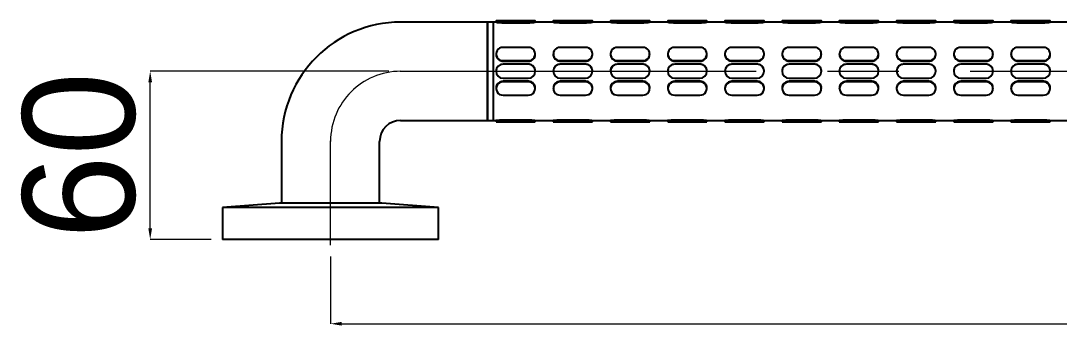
# Model space of a CAD drawing. Extents: x 0 to 3255, y 0 to 2385.
# Drawn here: x 1255.4 to 1625.6, y 1131.6 to 1246.5 of the extents above; entities that cross this region are included whole.
import ezdxf

# ---------------------------------------------------------------- set-up
doc = ezdxf.new("R2010")
doc.units = 0
doc.header["$LTSCALE"] = 10
doc.header["$MEASUREMENT"] = 0
doc.header["$PDMODE"] = 3
doc.header["$PDSIZE"] = -10
doc.linetypes.add('CENTERX2', pattern=[20.32, 12.7, -2.54, 2.54, -2.54])
doc.layers.get('0').update_dxf_attribs({"linetype": 'CONTINUOUS'})
doc.layers.get('DEFPOINTS').update_dxf_attribs({"linetype": 'CONTINUOUS'})
doc.layers.add('10', color=7, linetype='CONTINUOUS')
doc.layers.add('中心线层', color=1, linetype='CENTERX2', lineweight=25)
doc.styles.add('Daelim Dimension', font='')
doc.styles.get('Daelim Dimension').set_extended_font_data('나눔고딕')
doc.dimstyles.new('DEFAULT', dxfattribs={"dimscale": 2, "dimtxt": 2, "dimasz": 2, "dimexe": 0, "dimexo": 2, "dimgap": 1, "dimtad": 1, "dimdec": 0, "dimzin": 9, "dimdsep": 46, "dimtxsty": 'Daelim Dimension', "dimcen": 0.5, "dimclrd": 5, "dimclre": 5, "dimclrt": 256, "dimadec": 1, "dimazin": 0, "dimtfac": 1, "dimtdec": 0, "dimtix": 1, "dimtmove": 0, "dimatfit": 3, "dimfxl": 1, "dimtolj": 1, "dimtzin": 1, "dimlwd": 9, "dimlwe": 9, "dimarcsym": 0})

# ---------------------------------------------------------------- blocks, each defined once
blk = doc.blocks.new('*D3')
at = {"layer": '10', "color": 5, "lineweight": 9, "transparency": 16777216}
for p, q in [((1386.64, 1228.5), (1301.53, 1228.5)), ((1301.53, 1172.5), (1301.53, 1224.5)), ((1323.33, 1168.5), (1301.53, 1168.5))]:
    blk.add_line(p, q, dxfattribs=at)
at = {"layer": '10', "color": 5, "transparency": 16777216}
for points in [[(1300.87, 1224.5), (1302.2, 1224.5), (1301.53, 1228.5)], [(1300.87, 1172.5), (1302.2, 1172.5), (1301.53, 1168.5)]]:
    blk.add_solid(points, dxfattribs=at)
at = {"layer": 'DEFPOINTS', "color": 0, "transparency": 16777216}
for p in [(1301.53, 1228.5), (1390.64, 1228.5), (1327.33, 1168.5)]:
    blk.add_point(p, dxfattribs=at)
at = {"layer": '10', "color": 7, "transparency": 16777216, "insert": (1255.99, 1198.5), "char_height": 40, "attachment_point": 2, "rotation": 90, "style": 'Daelim Dimension'}
blk.add_mtext('\\A1;60', dxfattribs=at)
blk = doc.blocks.new('*D4')
at = {"layer": '10', "color": 5, "lineweight": 9, "transparency": 16777216}
for p, q in [((1365.83, 1162.5), (1365.83, 1138.5)), ((1966.83, 1162.5), (1966.83, 1138.5)), ((1369.83, 1138.5), (1962.83, 1138.5))]:
    blk.add_line(p, q, dxfattribs=at)
at = {"layer": '10', "color": 5, "transparency": 16777216}
for points in [[(1369.83, 1139.17), (1369.83, 1137.83), (1365.83, 1138.5)], [(1962.83, 1139.17), (1962.83, 1137.83), (1966.83, 1138.5)]]:
    blk.add_solid(points, dxfattribs=at)
at = {"layer": 'DEFPOINTS', "color": 0, "transparency": 16777216}
for p in [(1365.83, 1166.5), (1966.83, 1166.5), (1966.83, 1138.5)]:
    blk.add_point(p, dxfattribs=at)
at = {"layer": '10', "color": 7, "transparency": 16777216, "insert": (1679.9, 1184.05), "char_height": 40, "attachment_point": 2, "style": 'Daelim Dimension'}
blk.add_mtext('\\A1;600', dxfattribs=at)

msp = doc.modelspace()

# ---------------------------------------------------------------- linework, layer by layer
at = {"color": 7, "linetype": 'Continuous', "lineweight": 25}
for p, q in [((1421.83, 1246), (1390.83, 1246)), ((1423.83, 1246), (1421.83, 1246)), ((1421.83, 1246), (1421.83, 1218.56)), ((1421.83, 1228.5), (1421.83, 1246)), ((1424.87, 1246), (1423.83, 1246)), ((1423.83, 1246), (1423.83, 1211)), ((1423.83, 1246), (1423.83, 1218.56)), ((1424.83, 1246.5), (1424.83, 1246)), ((1436.33, 1246.5), (1427.33, 1246.5)), ((1427.33, 1246.5), (1436.33, 1246.5)), ((1427.33, 1245.82), (1436.33, 1245.82)), ((1445.27, 1246), (1438.8, 1246)), ((1438.83, 1246), (1438.83, 1246.5)), ((1445.23, 1246.5), (1445.23, 1246)), ((1456.73, 1246.5), (1447.73, 1246.5)), ((1447.73, 1246.5), (1456.73, 1246.5)), ((1447.73, 1245.82), (1456.73, 1245.82)), ((1465.67, 1246), (1459.2, 1246)), ((1459.23, 1246), (1459.23, 1246.5)), ((1465.63, 1246.5), (1465.63, 1246)), ((1477.13, 1246.5), (1468.13, 1246.5)), ((1468.13, 1246.5), (1477.13, 1246.5)), ((1468.13, 1245.82), (1477.13, 1245.82)), ((1486.07, 1246), (1479.6, 1246)), ((1479.63, 1246), (1479.63, 1246.5)), ((1486.03, 1246.5), (1486.03, 1246)), ((1497.53, 1246.5), (1488.53, 1246.5)), ((1488.53, 1246.5), (1497.53, 1246.5)), ((1488.53, 1245.82), (1497.53, 1245.82)), ((1506.47, 1246), (1500, 1246)), ((1500.03, 1246), (1500.03, 1246.5)), ((1506.43, 1246.5), (1506.43, 1246)), ((1517.93, 1246.5), (1508.93, 1246.5)), ((1508.93, 1246.5), (1517.93, 1246.5)), ((1508.93, 1245.82), (1517.93, 1245.82)), ((1526.87, 1246), (1520.4, 1246)), ((1520.43, 1246), (1520.43, 1246.5)), ((1526.83, 1246.5), (1526.83, 1246)), ((1538.33, 1246.5), (1529.33, 1246.5)), ((1529.33, 1246.5), (1538.33, 1246.5)), ((1529.33, 1245.82), (1538.33, 1245.82)), ((1547.27, 1246), (1540.8, 1246)), ((1540.83, 1246), (1540.83, 1246.5)), ((1547.23, 1246.5), (1547.23, 1246)), ((1558.73, 1246.5), (1549.73, 1246.5)), ((1549.73, 1246.5), (1558.73, 1246.5)), ((1549.73, 1245.82), (1558.73, 1245.82)), ((1567.67, 1246), (1561.2, 1246)), ((1561.23, 1246), (1561.23, 1246.5)), ((1567.63, 1246.5), (1567.63, 1246)), ((1579.13, 1246.5), (1570.13, 1246.5)), ((1570.13, 1246.5), (1579.13, 1246.5)), ((1570.13, 1245.82), (1579.13, 1245.82)), ((1588.07, 1246), (1581.6, 1246)), ((1581.63, 1246), (1581.63, 1246.5)), ((1588.03, 1246.5), (1588.03, 1246)), ((1599.53, 1246.5), (1590.53, 1246.5)), ((1590.53, 1246.5), (1599.53, 1246.5)), ((1590.53, 1245.82), (1599.53, 1245.82)), ((1608.47, 1246), (1602, 1246)), ((1602.03, 1246), (1602.03, 1246.5)), ((1608.43, 1246.5), (1608.43, 1246)), ((1619.93, 1246.5), (1610.93, 1246.5)), ((1610.93, 1246.5), (1619.93, 1246.5)), ((1610.93, 1245.82), (1619.93, 1245.82)), ((1628.87, 1246), (1622.4, 1246)), ((1622.43, 1246), (1622.43, 1246.5)), ((1436.33, 1237), (1427.33, 1237)), ((1456.73, 1237), (1447.73, 1237)), ((1477.13, 1237), (1468.13, 1237)), ((1497.53, 1237), (1488.53, 1237)), ((1517.93, 1237), (1508.93, 1237)), ((1538.33, 1237), (1529.33, 1237)), ((1558.73, 1237), (1549.73, 1237)), ((1579.13, 1237), (1570.13, 1237)), ((1599.53, 1237), (1590.53, 1237)), ((1619.93, 1237), (1610.93, 1237)), ((1424.83, 1234.66), (1424.83, 1234.48)), ((1438.83, 1234.48), (1438.83, 1234.66)), ((1445.23, 1234.66), (1445.23, 1234.48)), ((1459.23, 1234.48), (1459.23, 1234.66)), ((1465.63, 1234.66), (1465.63, 1234.48)), ((1479.63, 1234.48), (1479.63, 1234.66)), ((1486.03, 1234.66), (1486.03, 1234.48)), ((1500.03, 1234.48), (1500.03, 1234.66)), ((1506.43, 1234.66), (1506.43, 1234.48)), ((1520.43, 1234.48), (1520.43, 1234.66)), ((1526.83, 1234.66), (1526.83, 1234.48)), ((1540.83, 1234.48), (1540.83, 1234.66)), ((1547.23, 1234.66), (1547.23, 1234.48)), ((1561.23, 1234.48), (1561.23, 1234.66)), ((1567.63, 1234.66), (1567.63, 1234.48)), ((1581.63, 1234.48), (1581.63, 1234.66)), ((1588.03, 1234.66), (1588.03, 1234.48)), ((1602.03, 1234.48), (1602.03, 1234.66)), ((1608.43, 1234.66), (1608.43, 1234.48)), ((1622.43, 1234.48), (1622.43, 1234.66)), ((1427.33, 1232.31), (1436.33, 1232.31)), ((1427.33, 1232.07), (1436.33, 1232.07)), ((1436.33, 1231), (1427.33, 1231)), ((1436.33, 1231), (1427.33, 1231)), ((1447.73, 1232.31), (1456.73, 1232.31)), ((1447.73, 1232.07), (1456.73, 1232.07)), ((1456.73, 1231), (1447.73, 1231)), ((1456.73, 1231), (1447.73, 1231)), ((1468.13, 1232.31), (1477.13, 1232.31)), ((1468.13, 1232.07), (1477.13, 1232.07)), ((1477.13, 1231), (1468.13, 1231)), ((1477.13, 1231), (1468.13, 1231)), ((1488.53, 1232.31), (1497.53, 1232.31)), ((1488.53, 1232.07), (1497.53, 1232.07)), ((1497.53, 1231), (1488.53, 1231)), ((1497.53, 1231), (1488.53, 1231)), ((1508.93, 1232.31), (1517.93, 1232.31)), ((1508.93, 1232.07), (1517.93, 1232.07)), ((1517.93, 1231), (1508.93, 1231)), ((1517.93, 1231), (1508.93, 1231)), ((1529.33, 1232.31), (1538.33, 1232.31)), ((1529.33, 1232.07), (1538.33, 1232.07)), ((1538.33, 1231), (1529.33, 1231)), ((1538.33, 1231), (1529.33, 1231)), ((1549.73, 1232.31), (1558.73, 1232.31)), ((1549.73, 1232.07), (1558.73, 1232.07)), ((1558.73, 1231), (1549.73, 1231)), ((1558.73, 1231), (1549.73, 1231)), ((1570.13, 1232.31), (1579.13, 1232.31)), ((1570.13, 1232.07), (1579.13, 1232.07)), ((1579.13, 1231), (1570.13, 1231)), ((1579.13, 1231), (1570.13, 1231)), ((1590.53, 1232.31), (1599.53, 1232.31)), ((1590.53, 1232.07), (1599.53, 1232.07)), ((1599.53, 1231), (1590.53, 1231)), ((1599.53, 1231), (1590.53, 1231)), ((1610.93, 1232.31), (1619.93, 1232.31)), ((1610.93, 1232.07), (1619.93, 1232.07)), ((1619.93, 1231), (1610.93, 1231)), ((1619.93, 1231), (1610.93, 1231)), ((1421.83, 1211), (1421.83, 1228.5)), ((1424.83, 1228.5), (1424.83, 1228.5)), ((1427.33, 1226), (1436.33, 1226)), ((1438.83, 1228.5), (1438.83, 1228.5)), ((1445.23, 1228.5), (1445.23, 1228.5)), ((1447.73, 1226), (1456.73, 1226)), ((1459.23, 1228.5), (1459.23, 1228.5)), ((1465.63, 1228.5), (1465.63, 1228.5)), ((1468.13, 1226), (1477.13, 1226)), ((1479.63, 1228.5), (1479.63, 1228.5)), ((1486.03, 1228.5), (1486.03, 1228.5)), ((1488.53, 1226), (1497.53, 1226)), ((1500.03, 1228.5), (1500.03, 1228.5)), ((1506.43, 1228.5), (1506.43, 1228.5)), ((1508.93, 1226), (1517.93, 1226)), ((1520.43, 1228.5), (1520.43, 1228.5)), ((1526.83, 1228.5), (1526.83, 1228.5)), ((1529.33, 1226), (1538.33, 1226)), ((1540.83, 1228.5), (1540.83, 1228.5)), ((1547.23, 1228.5), (1547.23, 1228.5)), ((1549.73, 1226), (1558.73, 1226)), ((1561.23, 1228.5), (1561.23, 1228.5)), ((1567.63, 1228.5), (1567.63, 1228.5)), ((1570.13, 1226), (1579.13, 1226)), ((1581.63, 1228.5), (1581.63, 1228.5)), ((1588.03, 1228.5), (1588.03, 1228.5)), ((1590.53, 1226), (1599.53, 1226)), ((1602.03, 1228.5), (1602.03, 1228.5)), ((1608.43, 1228.5), (1608.43, 1228.5)), ((1610.93, 1226), (1619.93, 1226)), ((1622.43, 1228.5), (1622.43, 1228.5)), ((1424.83, 1222.52), (1424.83, 1222.34)), ((1436.33, 1224.92), (1427.33, 1224.92)), ((1436.33, 1224.69), (1427.33, 1224.69)), ((1438.83, 1222.34), (1438.83, 1222.52)), ((1445.23, 1222.52), (1445.23, 1222.34)), ((1456.73, 1224.92), (1447.73, 1224.92)), ((1456.73, 1224.69), (1447.73, 1224.69)), ((1459.23, 1222.34), (1459.23, 1222.52)), ((1465.63, 1222.52), (1465.63, 1222.34)), ((1477.13, 1224.92), (1468.13, 1224.92)), ((1477.13, 1224.69), (1468.13, 1224.69)), ((1479.63, 1222.34), (1479.63, 1222.52)), ((1486.03, 1222.52), (1486.03, 1222.34)), ((1497.53, 1224.92), (1488.53, 1224.92)), ((1497.53, 1224.69), (1488.53, 1224.69)), ((1500.03, 1222.34), (1500.03, 1222.52)), ((1506.43, 1222.52), (1506.43, 1222.34)), ((1517.93, 1224.92), (1508.93, 1224.92)), ((1517.93, 1224.69), (1508.93, 1224.69)), ((1520.43, 1222.34), (1520.43, 1222.52)), ((1526.83, 1222.52), (1526.83, 1222.34)), ((1538.33, 1224.92), (1529.33, 1224.92)), ((1538.33, 1224.69), (1529.33, 1224.69)), ((1540.83, 1222.34), (1540.83, 1222.52)), ((1547.23, 1222.52), (1547.23, 1222.34)), ((1558.73, 1224.92), (1549.73, 1224.92)), ((1558.73, 1224.69), (1549.73, 1224.69)), ((1561.23, 1222.34), (1561.23, 1222.52)), ((1567.63, 1222.52), (1567.63, 1222.34)), ((1579.13, 1224.92), (1570.13, 1224.92)), ((1579.13, 1224.69), (1570.13, 1224.69)), ((1581.63, 1222.34), (1581.63, 1222.52)), ((1588.03, 1222.52), (1588.03, 1222.34)), ((1599.53, 1224.92), (1590.53, 1224.92)), ((1599.53, 1224.69), (1590.53, 1224.69)), ((1602.03, 1222.34), (1602.03, 1222.52)), ((1608.43, 1222.52), (1608.43, 1222.34)), ((1619.93, 1224.92), (1610.93, 1224.92)), ((1619.93, 1224.69), (1610.93, 1224.69)), ((1622.43, 1222.34), (1622.43, 1222.52)), ((1421.83, 1218.56), (1421.83, 1211)), ((1423.83, 1218.56), (1423.83, 1211)), ((1427.33, 1219.99), (1436.33, 1219.99)), ((1447.73, 1219.99), (1456.73, 1219.99)), ((1468.13, 1219.99), (1477.13, 1219.99)), ((1488.53, 1219.99), (1497.53, 1219.99)), ((1508.93, 1219.99), (1517.93, 1219.99)), ((1529.33, 1219.99), (1538.33, 1219.99)), ((1549.73, 1219.99), (1558.73, 1219.99)), ((1570.13, 1219.99), (1579.13, 1219.99)), ((1590.53, 1219.99), (1599.53, 1219.99)), ((1610.93, 1219.99), (1619.93, 1219.99)), ((1390.83, 1211), (1421.83, 1211)), ((1421.83, 1211), (1423.83, 1211)), ((1423.83, 1211), (1424.87, 1211)), ((1424.83, 1211), (1424.83, 1210.5)), ((1427.33, 1211.18), (1436.33, 1211.18)), ((1438.8, 1211), (1445.27, 1211)), ((1438.83, 1210.5), (1438.83, 1211)), ((1445.23, 1211), (1445.23, 1210.5)), ((1447.73, 1211.18), (1456.73, 1211.18)), ((1459.2, 1211), (1465.67, 1211)), ((1459.23, 1210.5), (1459.23, 1211)), ((1465.63, 1211), (1465.63, 1210.5)), ((1468.13, 1211.18), (1477.13, 1211.18)), ((1479.6, 1211), (1486.07, 1211)), ((1479.63, 1210.5), (1479.63, 1211)), ((1486.03, 1211), (1486.03, 1210.5)), ((1488.53, 1211.18), (1497.53, 1211.18)), ((1500, 1211), (1506.47, 1211)), ((1500.03, 1210.5), (1500.03, 1211)), ((1506.43, 1211), (1506.43, 1210.5)), ((1508.93, 1211.18), (1517.93, 1211.18)), ((1520.4, 1211), (1526.87, 1211)), ((1520.43, 1210.5), (1520.43, 1211)), ((1526.83, 1211), (1526.83, 1210.5)), ((1529.33, 1211.18), (1538.33, 1211.18)), ((1540.8, 1211), (1547.27, 1211)), ((1540.83, 1210.5), (1540.83, 1211)), ((1547.23, 1211), (1547.23, 1210.5)), ((1549.73, 1211.18), (1558.73, 1211.18)), ((1561.2, 1211), (1567.67, 1211)), ((1561.23, 1210.5), (1561.23, 1211)), ((1567.63, 1211), (1567.63, 1210.5)), ((1570.13, 1211.18), (1579.13, 1211.18)), ((1581.6, 1211), (1588.07, 1211)), ((1581.63, 1210.5), (1581.63, 1211)), ((1588.03, 1211), (1588.03, 1210.5)), ((1590.53, 1211.18), (1599.53, 1211.18)), ((1602, 1211), (1608.47, 1211)), ((1602.03, 1210.5), (1602.03, 1211)), ((1608.43, 1211), (1608.43, 1210.5)), ((1610.93, 1211.18), (1619.93, 1211.18)), ((1622.4, 1211), (1628.87, 1211)), ((1622.43, 1210.5), (1622.43, 1211)), ((1427.33, 1210.5), (1436.33, 1210.5)), ((1447.73, 1210.5), (1456.73, 1210.5)), ((1468.13, 1210.5), (1477.13, 1210.5)), ((1488.53, 1210.5), (1497.53, 1210.5)), ((1508.93, 1210.5), (1517.93, 1210.5)), ((1529.33, 1210.5), (1538.33, 1210.5)), ((1549.73, 1210.5), (1558.73, 1210.5)), ((1570.13, 1210.5), (1579.13, 1210.5)), ((1590.53, 1210.5), (1599.53, 1210.5)), ((1610.93, 1210.5), (1619.93, 1210.5)), ((1348.33, 1203.5), (1348.33, 1181.5)), ((1383.33, 1181.5), (1383.33, 1203.5)), ((1347.58, 1181.5), (1327.33, 1179.89)), ((1384.08, 1181.5), (1347.58, 1181.5)), ((1404.33, 1179.89), (1384.08, 1181.5)), ((1327.33, 1179.89), (1327.33, 1168.5)), ((1404.33, 1179.89), (1327.33, 1179.89)), ((1404.33, 1168.5), (1404.33, 1179.89)), ((1404.33, 1168.5), (1327.33, 1168.5))]:
    msp.add_line(p, q, dxfattribs=at)
at = {"color": 7, "linetype": 'Continuous', "lineweight": 25, "flags": 128}
for points in [[(1427.33, 1246.5), (1426.38, 1246.5), (1425.57, 1246.5), (1425.02, 1246.5), (1424.83, 1246.5), (1425.02, 1246.5), (1425.57, 1246.5), (1426.38, 1246.5), (1427.33, 1246.5)], [(1436.33, 1246.5), (1437.29, 1246.5), (1438.1, 1246.5), (1438.64, 1246.5), (1438.83, 1246.5), (1438.64, 1246.5), (1438.1, 1246.5), (1437.29, 1246.5), (1436.33, 1246.5)], [(1447.73, 1246.5), (1446.78, 1246.5), (1445.97, 1246.5), (1445.42, 1246.5), (1445.23, 1246.5), (1445.42, 1246.5), (1445.97, 1246.5), (1446.78, 1246.5), (1447.73, 1246.5)], [(1456.73, 1246.5), (1457.69, 1246.5), (1458.5, 1246.5), (1459.04, 1246.5), (1459.23, 1246.5), (1459.04, 1246.5), (1458.5, 1246.5), (1457.69, 1246.5), (1456.73, 1246.5)], [(1468.13, 1246.5), (1467.18, 1246.5), (1466.37, 1246.5), (1465.82, 1246.5), (1465.63, 1246.5), (1465.82, 1246.5), (1466.37, 1246.5), (1467.18, 1246.5), (1468.13, 1246.5)], [(1477.13, 1246.5), (1478.09, 1246.5), (1478.9, 1246.5), (1479.44, 1246.5), (1479.63, 1246.5), (1479.44, 1246.5), (1478.9, 1246.5), (1478.09, 1246.5), (1477.13, 1246.5)], [(1488.53, 1246.5), (1487.58, 1246.5), (1486.77, 1246.5), (1486.22, 1246.5), (1486.03, 1246.5), (1486.22, 1246.5), (1486.77, 1246.5), (1487.58, 1246.5), (1488.53, 1246.5)], [(1497.53, 1246.5), (1498.49, 1246.5), (1499.3, 1246.5), (1499.84, 1246.5), (1500.03, 1246.5), (1499.84, 1246.5), (1499.3, 1246.5), (1498.49, 1246.5), (1497.53, 1246.5)], [(1508.93, 1246.5), (1507.98, 1246.5), (1507.17, 1246.5), (1506.62, 1246.5), (1506.43, 1246.5), (1506.62, 1246.5), (1507.17, 1246.5), (1507.98, 1246.5), (1508.93, 1246.5)], [(1517.93, 1246.5), (1518.89, 1246.5), (1519.7, 1246.5), (1520.24, 1246.5), (1520.43, 1246.5), (1520.24, 1246.5), (1519.7, 1246.5), (1518.89, 1246.5), (1517.93, 1246.5)], [(1529.33, 1246.5), (1528.38, 1246.5), (1527.57, 1246.5), (1527.02, 1246.5), (1526.83, 1246.5), (1527.02, 1246.5), (1527.57, 1246.5), (1528.38, 1246.5), (1529.33, 1246.5)], [(1538.33, 1246.5), (1539.29, 1246.5), (1540.1, 1246.5), (1540.64, 1246.5), (1540.83, 1246.5), (1540.64, 1246.5), (1540.1, 1246.5), (1539.29, 1246.5), (1538.33, 1246.5)], [(1549.73, 1246.5), (1548.78, 1246.5), (1547.97, 1246.5), (1547.42, 1246.5), (1547.23, 1246.5), (1547.42, 1246.5), (1547.97, 1246.5), (1548.78, 1246.5), (1549.73, 1246.5)], [(1558.73, 1246.5), (1559.69, 1246.5), (1560.5, 1246.5), (1561.04, 1246.5), (1561.23, 1246.5), (1561.04, 1246.5), (1560.5, 1246.5), (1559.69, 1246.5), (1558.73, 1246.5)], [(1570.13, 1246.5), (1569.18, 1246.5), (1568.37, 1246.5), (1567.82, 1246.5), (1567.63, 1246.5), (1567.82, 1246.5), (1568.37, 1246.5), (1569.18, 1246.5), (1570.13, 1246.5)], [(1579.13, 1246.5), (1580.09, 1246.5), (1580.9, 1246.5), (1581.44, 1246.5), (1581.63, 1246.5), (1581.44, 1246.5), (1580.9, 1246.5), (1580.09, 1246.5), (1579.13, 1246.5)], [(1590.53, 1246.5), (1589.58, 1246.5), (1588.77, 1246.5), (1588.22, 1246.5), (1588.03, 1246.5), (1588.22, 1246.5), (1588.77, 1246.5), (1589.58, 1246.5), (1590.53, 1246.5)], [(1599.53, 1246.5), (1600.49, 1246.5), (1601.3, 1246.5), (1601.84, 1246.5), (1602.03, 1246.5), (1601.84, 1246.5), (1601.3, 1246.5), (1600.49, 1246.5), (1599.53, 1246.5)], [(1610.93, 1246.5), (1609.98, 1246.5), (1609.17, 1246.5), (1608.62, 1246.5), (1608.43, 1246.5), (1608.62, 1246.5), (1609.17, 1246.5), (1609.98, 1246.5), (1610.93, 1246.5)], [(1619.93, 1246.5), (1620.89, 1246.5), (1621.7, 1246.5), (1622.24, 1246.5), (1622.43, 1246.5), (1622.24, 1246.5), (1621.7, 1246.5), (1620.89, 1246.5), (1619.93, 1246.5)], [(1424.83, 1210.5), (1425.02, 1210.5), (1425.57, 1210.5), (1426.38, 1210.5), (1427.33, 1210.5)], [(1436.33, 1210.5), (1437.29, 1210.5), (1438.1, 1210.5), (1438.64, 1210.5), (1438.83, 1210.5)], [(1445.23, 1210.5), (1445.42, 1210.5), (1445.97, 1210.5), (1446.78, 1210.5), (1447.73, 1210.5)], [(1456.73, 1210.5), (1457.69, 1210.5), (1458.5, 1210.5), (1459.04, 1210.5), (1459.23, 1210.5)], [(1465.63, 1210.5), (1465.82, 1210.5), (1466.37, 1210.5), (1467.18, 1210.5), (1468.13, 1210.5)], [(1477.13, 1210.5), (1478.09, 1210.5), (1478.9, 1210.5), (1479.44, 1210.5), (1479.63, 1210.5)], [(1486.03, 1210.5), (1486.22, 1210.5), (1486.77, 1210.5), (1487.58, 1210.5), (1488.53, 1210.5)], [(1497.53, 1210.5), (1498.49, 1210.5), (1499.3, 1210.5), (1499.84, 1210.5), (1500.03, 1210.5)], [(1506.43, 1210.5), (1506.62, 1210.5), (1507.17, 1210.5), (1507.98, 1210.5), (1508.93, 1210.5)], [(1517.93, 1210.5), (1518.89, 1210.5), (1519.7, 1210.5), (1520.24, 1210.5), (1520.43, 1210.5)], [(1526.83, 1210.5), (1527.02, 1210.5), (1527.57, 1210.5), (1528.38, 1210.5), (1529.33, 1210.5)], [(1538.33, 1210.5), (1539.29, 1210.5), (1540.1, 1210.5), (1540.64, 1210.5), (1540.83, 1210.5)], [(1547.23, 1210.5), (1547.42, 1210.5), (1547.97, 1210.5), (1548.78, 1210.5), (1549.73, 1210.5)], [(1558.73, 1210.5), (1559.69, 1210.5), (1560.5, 1210.5), (1561.04, 1210.5), (1561.23, 1210.5)], [(1567.63, 1210.5), (1567.82, 1210.5), (1568.37, 1210.5), (1569.18, 1210.5), (1570.13, 1210.5)], [(1579.13, 1210.5), (1580.09, 1210.5), (1580.9, 1210.5), (1581.44, 1210.5), (1581.63, 1210.5)], [(1588.03, 1210.5), (1588.22, 1210.5), (1588.77, 1210.5), (1589.58, 1210.5), (1590.53, 1210.5)], [(1599.53, 1210.5), (1600.49, 1210.5), (1601.3, 1210.5), (1601.84, 1210.5), (1602.03, 1210.5)], [(1608.43, 1210.5), (1608.62, 1210.5), (1609.17, 1210.5), (1609.98, 1210.5), (1610.93, 1210.5)], [(1619.93, 1210.5), (1620.89, 1210.5), (1621.7, 1210.5), (1622.24, 1210.5), (1622.43, 1210.5)]]:
    msp.add_lwpolyline(points, dxfattribs=at)
at = {"color": 7, "linetype": 'Continuous', "lineweight": 25}
for centre, radius, start, end in [((1390.83, 1203.5), 42.5, 90, 180), ((1427.22, 1234.66), 2.35, 87.1336, 272.8664), ((1436.45, 1234.66), 2.35, 267.1336, 92.8664), ((1447.62, 1234.66), 2.35, 87.1336, 272.8664), ((1456.85, 1234.66), 2.35, 267.1336, 92.8664), ((1468.02, 1234.66), 2.35, 87.1336, 272.8664), ((1477.25, 1234.66), 2.35, 267.1336, 92.8664), ((1488.42, 1234.66), 2.35, 87.1336, 272.8664), ((1497.65, 1234.66), 2.35, 267.1336, 92.8664), ((1508.82, 1234.66), 2.35, 87.1336, 272.8664), ((1518.05, 1234.66), 2.35, 267.1336, 92.8664), ((1529.22, 1234.66), 2.35, 87.1336, 272.8664), ((1538.45, 1234.66), 2.35, 267.1336, 92.8664), ((1549.62, 1234.66), 2.35, 87.1336, 272.8664), ((1558.85, 1234.66), 2.35, 267.1336, 92.8664), ((1570.02, 1234.66), 2.35, 87.1336, 272.8664), ((1579.25, 1234.66), 2.35, 267.1336, 92.8664), ((1590.42, 1234.66), 2.35, 87.1336, 272.8664), ((1599.65, 1234.66), 2.35, 267.1336, 92.8664), ((1610.82, 1234.66), 2.35, 87.1336, 272.8664), ((1620.05, 1234.66), 2.35, 267.1336, 92.8664), ((1427.33, 1228.5), 2.5, 90, 270), ((1436.33, 1228.5), 2.5, 270, 90), ((1447.73, 1228.5), 2.5, 90, 270), ((1456.73, 1228.5), 2.5, 270, 90), ((1468.13, 1228.5), 2.5, 90, 270), ((1477.13, 1228.5), 2.5, 270, 90), ((1488.53, 1228.5), 2.5, 90, 270), ((1497.53, 1228.5), 2.5, 270, 90), ((1508.93, 1228.5), 2.5, 90, 270), ((1517.93, 1228.5), 2.5, 270, 90), ((1529.33, 1228.5), 2.5, 90, 270), ((1538.33, 1228.5), 2.5, 270, 90), ((1549.73, 1228.5), 2.5, 90, 270), ((1558.73, 1228.5), 2.5, 270, 90), ((1570.13, 1228.5), 2.5, 90, 270), ((1579.13, 1228.5), 2.5, 270, 90), ((1590.53, 1228.5), 2.5, 90, 270), ((1599.53, 1228.5), 2.5, 270, 90), ((1610.93, 1228.5), 2.5, 90, 270), ((1619.93, 1228.5), 2.5, 270, 90), ((1427.22, 1222.34), 2.35, 87.1314, 272.8686), ((1436.45, 1222.34), 2.35, 267.1314, 92.8686), ((1447.62, 1222.34), 2.35, 87.1314, 272.8686), ((1456.85, 1222.34), 2.35, 267.1314, 92.8686), ((1468.02, 1222.34), 2.35, 87.1314, 272.8686), ((1477.25, 1222.34), 2.35, 267.1314, 92.8686), ((1488.42, 1222.34), 2.35, 87.1314, 272.8686), ((1497.65, 1222.34), 2.35, 267.1314, 92.8686), ((1508.82, 1222.34), 2.35, 87.1314, 272.8686), ((1518.05, 1222.34), 2.35, 267.1314, 92.8686), ((1529.22, 1222.34), 2.35, 87.1314, 272.8686), ((1538.45, 1222.34), 2.35, 267.1314, 92.8686), ((1549.62, 1222.34), 2.35, 87.1314, 272.8686), ((1558.85, 1222.34), 2.35, 267.1314, 92.8686), ((1570.02, 1222.34), 2.35, 87.1314, 272.8686), ((1579.25, 1222.34), 2.35, 267.1314, 92.8686), ((1590.42, 1222.34), 2.35, 87.1314, 272.8686), ((1599.65, 1222.34), 2.35, 267.1314, 92.8686), ((1610.82, 1222.34), 2.35, 87.1314, 272.8686), ((1620.05, 1222.34), 2.35, 267.1314, 92.8686), ((1390.83, 1203.5), 7.5, 90, 180)]:
    msp.add_arc(centre, radius, start, end, dxfattribs=at)
for points, knots in [([(1424.87, 1246), (1424.86, 1246), (1424.82, 1246), (1425.05, 1245.97), (1425.52, 1245.91), (1426.22, 1245.85), (1426.86, 1245.82), (1427.24, 1245.82), (1427.33, 1245.82)], [0, 0, 0, 0, 0.071188, 0.283484, 0.496529, 0.71147, 0.926531, 1, 1, 1, 1]), ([(1436.33, 1245.82), (1436.61, 1245.82), (1437.17, 1245.83), (1437.92, 1245.89), (1438.48, 1245.95), (1438.8, 1246), (1438.8, 1246), (1438.8, 1246)], [0, 0, 0, 0, 0.213281, 0.426508, 0.641108, 0.856624, 1, 1, 1, 1]), ([(1445.27, 1246), (1445.26, 1246), (1445.22, 1246), (1445.45, 1245.97), (1445.92, 1245.91), (1446.62, 1245.85), (1447.26, 1245.82), (1447.64, 1245.82), (1447.73, 1245.82)], [0, 0, 0, 0, 0.071188, 0.283484, 0.496529, 0.71147, 0.926531, 1, 1, 1, 1]), ([(1456.73, 1245.82), (1457.01, 1245.82), (1457.57, 1245.83), (1458.32, 1245.89), (1458.88, 1245.95), (1459.2, 1246), (1459.2, 1246), (1459.2, 1246)], [0, 0, 0, 0, 0.213281, 0.426508, 0.641108, 0.856624, 1, 1, 1, 1]), ([(1465.67, 1246), (1465.66, 1246), (1465.62, 1246), (1465.85, 1245.97), (1466.32, 1245.91), (1467.02, 1245.85), (1467.66, 1245.82), (1468.04, 1245.82), (1468.13, 1245.82)], [0, 0, 0, 0, 0.071188, 0.283484, 0.496529, 0.71147, 0.926531, 1, 1, 1, 1]), ([(1477.13, 1245.82), (1477.41, 1245.82), (1477.97, 1245.83), (1478.72, 1245.89), (1479.28, 1245.95), (1479.6, 1246), (1479.6, 1246), (1479.6, 1246)], [0, 0, 0, 0, 0.213281, 0.426508, 0.641108, 0.856624, 1, 1, 1, 1]), ([(1486.07, 1246), (1486.06, 1246), (1486.02, 1246), (1486.25, 1245.97), (1486.72, 1245.91), (1487.42, 1245.85), (1488.06, 1245.82), (1488.44, 1245.82), (1488.53, 1245.82)], [0, 0, 0, 0, 0.071188, 0.283484, 0.496529, 0.71147, 0.926531, 1, 1, 1, 1]), ([(1497.53, 1245.82), (1497.81, 1245.82), (1498.37, 1245.83), (1499.12, 1245.89), (1499.68, 1245.95), (1500, 1246), (1500, 1246), (1500, 1246)], [0, 0, 0, 0, 0.213281, 0.426508, 0.641108, 0.856624, 1, 1, 1, 1]), ([(1506.47, 1246), (1506.46, 1246), (1506.42, 1246), (1506.65, 1245.97), (1507.12, 1245.91), (1507.82, 1245.85), (1508.46, 1245.82), (1508.84, 1245.82), (1508.93, 1245.82)], [0, 0, 0, 0, 0.071188, 0.283484, 0.496529, 0.71147, 0.926531, 1, 1, 1, 1]), ([(1517.93, 1245.82), (1518.21, 1245.82), (1518.77, 1245.83), (1519.52, 1245.89), (1520.08, 1245.95), (1520.4, 1246), (1520.4, 1246), (1520.4, 1246)], [0, 0, 0, 0, 0.213281, 0.426508, 0.641108, 0.856624, 1, 1, 1, 1]), ([(1526.87, 1246), (1526.86, 1246), (1526.82, 1246), (1527.05, 1245.97), (1527.52, 1245.91), (1528.22, 1245.85), (1528.86, 1245.82), (1529.24, 1245.82), (1529.33, 1245.82)], [0, 0, 0, 0, 0.071188, 0.283484, 0.496529, 0.71147, 0.926531, 1, 1, 1, 1]), ([(1538.33, 1245.82), (1538.61, 1245.82), (1539.17, 1245.83), (1539.92, 1245.89), (1540.48, 1245.95), (1540.8, 1246), (1540.8, 1246), (1540.8, 1246)], [0, 0, 0, 0, 0.213281, 0.426508, 0.641108, 0.856624, 1, 1, 1, 1]), ([(1547.27, 1246), (1547.26, 1246), (1547.22, 1246), (1547.45, 1245.97), (1547.92, 1245.91), (1548.62, 1245.85), (1549.26, 1245.82), (1549.64, 1245.82), (1549.73, 1245.82)], [0, 0, 0, 0, 0.071188, 0.283484, 0.496529, 0.71147, 0.926531, 1, 1, 1, 1]), ([(1558.73, 1245.82), (1559.01, 1245.82), (1559.57, 1245.83), (1560.32, 1245.89), (1560.88, 1245.95), (1561.2, 1246), (1561.2, 1246), (1561.2, 1246)], [0, 0, 0, 0, 0.213281, 0.426508, 0.641108, 0.856624, 1, 1, 1, 1]), ([(1567.67, 1246), (1567.66, 1246), (1567.62, 1246), (1567.85, 1245.97), (1568.32, 1245.91), (1569.02, 1245.85), (1569.66, 1245.82), (1570.04, 1245.82), (1570.13, 1245.82)], [0, 0, 0, 0, 0.071188, 0.283484, 0.496529, 0.71147, 0.926531, 1, 1, 1, 1]), ([(1579.13, 1245.82), (1579.41, 1245.82), (1579.97, 1245.83), (1580.72, 1245.89), (1581.28, 1245.95), (1581.6, 1246), (1581.6, 1246), (1581.6, 1246)], [0, 0, 0, 0, 0.213281, 0.426508, 0.641108, 0.856624, 1, 1, 1, 1]), ([(1588.07, 1246), (1588.06, 1246), (1588.02, 1246), (1588.25, 1245.97), (1588.72, 1245.91), (1589.42, 1245.85), (1590.06, 1245.82), (1590.44, 1245.82), (1590.53, 1245.82)], [0, 0, 0, 0, 0.071188, 0.283484, 0.496529, 0.71147, 0.926531, 1, 1, 1, 1]), ([(1599.53, 1245.82), (1599.81, 1245.82), (1600.37, 1245.83), (1601.12, 1245.89), (1601.68, 1245.95), (1602, 1246), (1602, 1246), (1602, 1246)], [0, 0, 0, 0, 0.213281, 0.426508, 0.641108, 0.856624, 1, 1, 1, 1]), ([(1608.47, 1246), (1608.46, 1246), (1608.42, 1246), (1608.65, 1245.97), (1609.12, 1245.91), (1609.82, 1245.85), (1610.46, 1245.82), (1610.84, 1245.82), (1610.93, 1245.82)], [0, 0, 0, 0, 0.071188, 0.283484, 0.496529, 0.71147, 0.926531, 1, 1, 1, 1]), ([(1619.93, 1245.82), (1620.21, 1245.82), (1620.77, 1245.83), (1621.52, 1245.89), (1622.08, 1245.95), (1622.4, 1246), (1622.4, 1246), (1622.4, 1246)], [0, 0, 0, 0, 0.213281, 0.426508, 0.641108, 0.856624, 1, 1, 1, 1]), ([(1424.87, 1234.48), (1424.86, 1234.4), (1424.82, 1234.05), (1425.05, 1233.44), (1425.52, 1232.77), (1426.22, 1232.28), (1426.86, 1232.09), (1427.24, 1232.08), (1427.33, 1232.07)], [0, 0, 0, 0, 0.070496, 0.28295, 0.496154, 0.711255, 0.926476, 1, 1, 1, 1]), ([(1436.33, 1232.07), (1436.61, 1232.1), (1437.17, 1232.15), (1437.92, 1232.57), (1438.48, 1233.19), (1438.8, 1233.86), (1438.8, 1234.31), (1438.8, 1234.48)], [0, 0, 0, 0, 0.213248, 0.426444, 0.641012, 0.856495, 1, 1, 1, 1]), ([(1445.27, 1234.48), (1445.26, 1234.4), (1445.22, 1234.05), (1445.45, 1233.44), (1445.92, 1232.77), (1446.62, 1232.28), (1447.26, 1232.09), (1447.64, 1232.08), (1447.73, 1232.07)], [0, 0, 0, 0, 0.070496, 0.28295, 0.496154, 0.711255, 0.926476, 1, 1, 1, 1]), ([(1456.73, 1232.07), (1457.01, 1232.1), (1457.57, 1232.15), (1458.32, 1232.57), (1458.88, 1233.19), (1459.2, 1233.86), (1459.2, 1234.31), (1459.2, 1234.48)], [0, 0, 0, 0, 0.213248, 0.426444, 0.641012, 0.856495, 1, 1, 1, 1]), ([(1465.67, 1234.48), (1465.66, 1234.4), (1465.62, 1234.05), (1465.85, 1233.44), (1466.32, 1232.77), (1467.02, 1232.28), (1467.66, 1232.09), (1468.04, 1232.08), (1468.13, 1232.07)], [0, 0, 0, 0, 0.070496, 0.28295, 0.496154, 0.711255, 0.926476, 1, 1, 1, 1]), ([(1477.13, 1232.07), (1477.41, 1232.1), (1477.97, 1232.15), (1478.72, 1232.57), (1479.28, 1233.19), (1479.6, 1233.86), (1479.6, 1234.31), (1479.6, 1234.48)], [0, 0, 0, 0, 0.213248, 0.426444, 0.641012, 0.856495, 1, 1, 1, 1]), ([(1486.07, 1234.48), (1486.06, 1234.4), (1486.02, 1234.05), (1486.25, 1233.44), (1486.72, 1232.77), (1487.42, 1232.28), (1488.06, 1232.09), (1488.44, 1232.08), (1488.53, 1232.07)], [0, 0, 0, 0, 0.070496, 0.28295, 0.496154, 0.711255, 0.926476, 1, 1, 1, 1]), ([(1497.53, 1232.07), (1497.81, 1232.1), (1498.37, 1232.15), (1499.12, 1232.57), (1499.68, 1233.19), (1500, 1233.86), (1500, 1234.31), (1500, 1234.48)], [0, 0, 0, 0, 0.213248, 0.426444, 0.641012, 0.856495, 1, 1, 1, 1]), ([(1506.47, 1234.48), (1506.46, 1234.4), (1506.42, 1234.05), (1506.65, 1233.44), (1507.12, 1232.77), (1507.82, 1232.28), (1508.46, 1232.09), (1508.84, 1232.08), (1508.93, 1232.07)], [0, 0, 0, 0, 0.070496, 0.28295, 0.496154, 0.711255, 0.926476, 1, 1, 1, 1]), ([(1517.93, 1232.07), (1518.21, 1232.1), (1518.77, 1232.15), (1519.52, 1232.57), (1520.08, 1233.19), (1520.4, 1233.86), (1520.4, 1234.31), (1520.4, 1234.48)], [0, 0, 0, 0, 0.213248, 0.426444, 0.641012, 0.856495, 1, 1, 1, 1]), ([(1526.87, 1234.48), (1526.86, 1234.4), (1526.82, 1234.05), (1527.05, 1233.44), (1527.52, 1232.77), (1528.22, 1232.28), (1528.86, 1232.09), (1529.24, 1232.08), (1529.33, 1232.07)], [0, 0, 0, 0, 0.070496, 0.28295, 0.496154, 0.711255, 0.926476, 1, 1, 1, 1]), ([(1538.33, 1232.07), (1538.61, 1232.1), (1539.17, 1232.15), (1539.92, 1232.57), (1540.48, 1233.19), (1540.8, 1233.86), (1540.8, 1234.31), (1540.8, 1234.48)], [0, 0, 0, 0, 0.213248, 0.426444, 0.641012, 0.856495, 1, 1, 1, 1]), ([(1547.27, 1234.48), (1547.26, 1234.4), (1547.22, 1234.05), (1547.45, 1233.44), (1547.92, 1232.77), (1548.62, 1232.28), (1549.26, 1232.09), (1549.64, 1232.08), (1549.73, 1232.07)], [0, 0, 0, 0, 0.070496, 0.28295, 0.496154, 0.711255, 0.926476, 1, 1, 1, 1]), ([(1558.73, 1232.07), (1559.01, 1232.1), (1559.57, 1232.15), (1560.32, 1232.57), (1560.88, 1233.19), (1561.2, 1233.86), (1561.2, 1234.31), (1561.2, 1234.48)], [0, 0, 0, 0, 0.213248, 0.426444, 0.641012, 0.856495, 1, 1, 1, 1]), ([(1567.67, 1234.48), (1567.66, 1234.4), (1567.62, 1234.05), (1567.85, 1233.44), (1568.32, 1232.77), (1569.02, 1232.28), (1569.66, 1232.09), (1570.04, 1232.08), (1570.13, 1232.07)], [0, 0, 0, 0, 0.070496, 0.28295, 0.496154, 0.711255, 0.926476, 1, 1, 1, 1]), ([(1579.13, 1232.07), (1579.41, 1232.1), (1579.97, 1232.15), (1580.72, 1232.57), (1581.28, 1233.19), (1581.6, 1233.86), (1581.6, 1234.31), (1581.6, 1234.48)], [0, 0, 0, 0, 0.213248, 0.426444, 0.641012, 0.856495, 1, 1, 1, 1]), ([(1588.07, 1234.48), (1588.06, 1234.4), (1588.02, 1234.05), (1588.25, 1233.44), (1588.72, 1232.77), (1589.42, 1232.28), (1590.06, 1232.09), (1590.44, 1232.08), (1590.53, 1232.07)], [0, 0, 0, 0, 0.070496, 0.28295, 0.496154, 0.711255, 0.926476, 1, 1, 1, 1]), ([(1599.53, 1232.07), (1599.81, 1232.1), (1600.37, 1232.15), (1601.12, 1232.57), (1601.68, 1233.19), (1602, 1233.86), (1602, 1234.31), (1602, 1234.48)], [0, 0, 0, 0, 0.213248, 0.426444, 0.641012, 0.856495, 1, 1, 1, 1]), ([(1608.47, 1234.48), (1608.46, 1234.4), (1608.42, 1234.05), (1608.65, 1233.44), (1609.12, 1232.77), (1609.82, 1232.28), (1610.46, 1232.09), (1610.84, 1232.08), (1610.93, 1232.07)], [0, 0, 0, 0, 0.070496, 0.28295, 0.496154, 0.711255, 0.926476, 1, 1, 1, 1]), ([(1619.93, 1232.07), (1620.21, 1232.1), (1620.77, 1232.15), (1621.52, 1232.57), (1622.08, 1233.19), (1622.4, 1233.86), (1622.4, 1234.31), (1622.4, 1234.48)], [0, 0, 0, 0, 0.213248, 0.426444, 0.641012, 0.856495, 1, 1, 1, 1]), ([(1427.33, 1231), (1427.06, 1230.97), (1426.5, 1230.92), (1425.75, 1230.49), (1425.19, 1229.86), (1424.87, 1229.16), (1424.87, 1228.69), (1424.87, 1228.5)], [0, 0, 0, 0, 0.213248, 0.426444, 0.641012, 0.856495, 1, 1, 1, 1]), ([(1438.8, 1228.5), (1438.81, 1228.59), (1438.85, 1228.96), (1438.62, 1229.6), (1438.15, 1230.29), (1437.45, 1230.79), (1436.81, 1230.98), (1436.43, 1231), (1436.33, 1231)], [0, 0, 0, 0, 0.070496, 0.28295, 0.496154, 0.711255, 0.926476, 1, 1, 1, 1]), ([(1447.73, 1231), (1447.46, 1230.97), (1446.9, 1230.92), (1446.15, 1230.49), (1445.59, 1229.86), (1445.27, 1229.16), (1445.27, 1228.69), (1445.27, 1228.5)], [0, 0, 0, 0, 0.213248, 0.426444, 0.641012, 0.856495, 1, 1, 1, 1]), ([(1459.2, 1228.5), (1459.21, 1228.59), (1459.25, 1228.96), (1459.02, 1229.6), (1458.55, 1230.29), (1457.85, 1230.79), (1457.21, 1230.98), (1456.83, 1231), (1456.73, 1231)], [0, 0, 0, 0, 0.070496, 0.28295, 0.496154, 0.711255, 0.926476, 1, 1, 1, 1]), ([(1468.13, 1231), (1467.86, 1230.97), (1467.3, 1230.92), (1466.55, 1230.49), (1465.99, 1229.86), (1465.67, 1229.16), (1465.67, 1228.69), (1465.67, 1228.5)], [0, 0, 0, 0, 0.213248, 0.426444, 0.641012, 0.856495, 1, 1, 1, 1]), ([(1479.6, 1228.5), (1479.61, 1228.59), (1479.65, 1228.96), (1479.42, 1229.6), (1478.95, 1230.29), (1478.25, 1230.79), (1477.61, 1230.98), (1477.23, 1231), (1477.13, 1231)], [0, 0, 0, 0, 0.070496, 0.28295, 0.496154, 0.711255, 0.926476, 1, 1, 1, 1]), ([(1488.53, 1231), (1488.26, 1230.97), (1487.7, 1230.92), (1486.95, 1230.49), (1486.39, 1229.86), (1486.07, 1229.16), (1486.07, 1228.69), (1486.07, 1228.5)], [0, 0, 0, 0, 0.213248, 0.426444, 0.641012, 0.856495, 1, 1, 1, 1]), ([(1500, 1228.5), (1500.01, 1228.59), (1500.05, 1228.96), (1499.82, 1229.6), (1499.35, 1230.29), (1498.65, 1230.79), (1498.01, 1230.98), (1497.63, 1231), (1497.53, 1231)], [0, 0, 0, 0, 0.070496, 0.28295, 0.496154, 0.711255, 0.926476, 1, 1, 1, 1]), ([(1508.93, 1231), (1508.66, 1230.97), (1508.1, 1230.92), (1507.35, 1230.49), (1506.79, 1229.86), (1506.47, 1229.16), (1506.47, 1228.69), (1506.47, 1228.5)], [0, 0, 0, 0, 0.213248, 0.426444, 0.641012, 0.856495, 1, 1, 1, 1]), ([(1520.4, 1228.5), (1520.41, 1228.59), (1520.45, 1228.96), (1520.22, 1229.6), (1519.75, 1230.29), (1519.05, 1230.79), (1518.41, 1230.98), (1518.03, 1231), (1517.93, 1231)], [0, 0, 0, 0, 0.070496, 0.28295, 0.496154, 0.711255, 0.926476, 1, 1, 1, 1]), ([(1529.33, 1231), (1529.06, 1230.97), (1528.5, 1230.92), (1527.75, 1230.49), (1527.19, 1229.86), (1526.87, 1229.16), (1526.87, 1228.69), (1526.87, 1228.5)], [0, 0, 0, 0, 0.213248, 0.426444, 0.641012, 0.856495, 1, 1, 1, 1]), ([(1540.8, 1228.5), (1540.81, 1228.59), (1540.85, 1228.96), (1540.62, 1229.6), (1540.15, 1230.29), (1539.45, 1230.79), (1538.81, 1230.98), (1538.43, 1231), (1538.33, 1231)], [0, 0, 0, 0, 0.070496, 0.28295, 0.496154, 0.711255, 0.926476, 1, 1, 1, 1]), ([(1549.73, 1231), (1549.46, 1230.97), (1548.9, 1230.92), (1548.15, 1230.49), (1547.59, 1229.86), (1547.27, 1229.16), (1547.27, 1228.69), (1547.27, 1228.5)], [0, 0, 0, 0, 0.213248, 0.426444, 0.641012, 0.856495, 1, 1, 1, 1]), ([(1561.2, 1228.5), (1561.21, 1228.59), (1561.25, 1228.96), (1561.02, 1229.6), (1560.55, 1230.29), (1559.85, 1230.79), (1559.21, 1230.98), (1558.83, 1231), (1558.73, 1231)], [0, 0, 0, 0, 0.070496, 0.28295, 0.496154, 0.711255, 0.926476, 1, 1, 1, 1]), ([(1570.13, 1231), (1569.86, 1230.97), (1569.3, 1230.92), (1568.55, 1230.49), (1567.99, 1229.86), (1567.67, 1229.16), (1567.67, 1228.69), (1567.67, 1228.5)], [0, 0, 0, 0, 0.213248, 0.426444, 0.641012, 0.856495, 1, 1, 1, 1]), ([(1581.6, 1228.5), (1581.61, 1228.59), (1581.65, 1228.96), (1581.42, 1229.6), (1580.95, 1230.29), (1580.25, 1230.79), (1579.61, 1230.98), (1579.23, 1231), (1579.13, 1231)], [0, 0, 0, 0, 0.070496, 0.28295, 0.496154, 0.711255, 0.926476, 1, 1, 1, 1]), ([(1590.53, 1231), (1590.26, 1230.97), (1589.7, 1230.92), (1588.95, 1230.49), (1588.39, 1229.86), (1588.07, 1229.16), (1588.07, 1228.69), (1588.07, 1228.5)], [0, 0, 0, 0, 0.213248, 0.426444, 0.641012, 0.856495, 1, 1, 1, 1]), ([(1602, 1228.5), (1602.01, 1228.59), (1602.05, 1228.96), (1601.82, 1229.6), (1601.35, 1230.29), (1600.65, 1230.79), (1600.01, 1230.98), (1599.63, 1231), (1599.53, 1231)], [0, 0, 0, 0, 0.070496, 0.28295, 0.496154, 0.711255, 0.926476, 1, 1, 1, 1]), ([(1610.93, 1231), (1610.66, 1230.97), (1610.1, 1230.92), (1609.35, 1230.49), (1608.79, 1229.86), (1608.47, 1229.16), (1608.47, 1228.69), (1608.47, 1228.5)], [0, 0, 0, 0, 0.213248, 0.426444, 0.641012, 0.856495, 1, 1, 1, 1]), ([(1622.4, 1228.5), (1622.41, 1228.59), (1622.45, 1228.96), (1622.22, 1229.6), (1621.75, 1230.29), (1621.05, 1230.79), (1620.41, 1230.98), (1620.03, 1231), (1619.93, 1231)], [0, 0, 0, 0, 0.070496, 0.28295, 0.496154, 0.711255, 0.926476, 1, 1, 1, 1]), ([(1427.33, 1224.92), (1427.06, 1224.9), (1426.5, 1224.84), (1425.75, 1224.42), (1425.19, 1223.81), (1424.87, 1223.13), (1424.87, 1222.69), (1424.87, 1222.51)], [0, 0, 0, 0, 0.213248, 0.426444, 0.641012, 0.856495, 1, 1, 1, 1]), ([(1438.8, 1222.52), (1438.81, 1222.6), (1438.85, 1222.95), (1438.62, 1223.56), (1438.15, 1224.23), (1437.45, 1224.72), (1436.81, 1224.91), (1436.43, 1224.92), (1436.33, 1224.92)], [0, 0, 0, 0, 0.070496, 0.28295, 0.496154, 0.711255, 0.926476, 1, 1, 1, 1]), ([(1447.73, 1224.92), (1447.46, 1224.9), (1446.9, 1224.84), (1446.15, 1224.42), (1445.59, 1223.81), (1445.27, 1223.13), (1445.27, 1222.69), (1445.27, 1222.51)], [0, 0, 0, 0, 0.213248, 0.426444, 0.641012, 0.856495, 1, 1, 1, 1]), ([(1459.2, 1222.52), (1459.21, 1222.6), (1459.25, 1222.95), (1459.02, 1223.56), (1458.55, 1224.23), (1457.85, 1224.72), (1457.21, 1224.91), (1456.83, 1224.92), (1456.73, 1224.92)], [0, 0, 0, 0, 0.070496, 0.28295, 0.496154, 0.711255, 0.926476, 1, 1, 1, 1]), ([(1468.13, 1224.92), (1467.86, 1224.9), (1467.3, 1224.84), (1466.55, 1224.42), (1465.99, 1223.81), (1465.67, 1223.13), (1465.67, 1222.69), (1465.67, 1222.51)], [0, 0, 0, 0, 0.213248, 0.426444, 0.641012, 0.856495, 1, 1, 1, 1]), ([(1479.6, 1222.52), (1479.61, 1222.6), (1479.65, 1222.95), (1479.42, 1223.56), (1478.95, 1224.23), (1478.25, 1224.72), (1477.61, 1224.91), (1477.23, 1224.92), (1477.13, 1224.92)], [0, 0, 0, 0, 0.070496, 0.28295, 0.496154, 0.711255, 0.926476, 1, 1, 1, 1]), ([(1488.53, 1224.92), (1488.26, 1224.9), (1487.7, 1224.84), (1486.95, 1224.42), (1486.39, 1223.81), (1486.07, 1223.13), (1486.07, 1222.69), (1486.07, 1222.51)], [0, 0, 0, 0, 0.213248, 0.426444, 0.641012, 0.856495, 1, 1, 1, 1]), ([(1500, 1222.52), (1500.01, 1222.6), (1500.05, 1222.95), (1499.82, 1223.56), (1499.35, 1224.23), (1498.65, 1224.72), (1498.01, 1224.91), (1497.63, 1224.92), (1497.53, 1224.92)], [0, 0, 0, 0, 0.070496, 0.28295, 0.496154, 0.711255, 0.926476, 1, 1, 1, 1]), ([(1508.93, 1224.92), (1508.66, 1224.9), (1508.1, 1224.84), (1507.35, 1224.42), (1506.79, 1223.81), (1506.47, 1223.13), (1506.47, 1222.69), (1506.47, 1222.51)], [0, 0, 0, 0, 0.213248, 0.426444, 0.641012, 0.856495, 1, 1, 1, 1]), ([(1520.4, 1222.52), (1520.41, 1222.6), (1520.45, 1222.95), (1520.22, 1223.56), (1519.75, 1224.23), (1519.05, 1224.72), (1518.41, 1224.91), (1518.03, 1224.92), (1517.93, 1224.92)], [0, 0, 0, 0, 0.070496, 0.28295, 0.496154, 0.711255, 0.926476, 1, 1, 1, 1]), ([(1529.33, 1224.92), (1529.06, 1224.9), (1528.5, 1224.84), (1527.75, 1224.42), (1527.19, 1223.81), (1526.87, 1223.13), (1526.87, 1222.69), (1526.87, 1222.51)], [0, 0, 0, 0, 0.213248, 0.426444, 0.641012, 0.856495, 1, 1, 1, 1]), ([(1540.8, 1222.52), (1540.81, 1222.6), (1540.85, 1222.95), (1540.62, 1223.56), (1540.15, 1224.23), (1539.45, 1224.72), (1538.81, 1224.91), (1538.43, 1224.92), (1538.33, 1224.92)], [0, 0, 0, 0, 0.070496, 0.28295, 0.496154, 0.711255, 0.926476, 1, 1, 1, 1]), ([(1549.73, 1224.92), (1549.46, 1224.9), (1548.9, 1224.84), (1548.15, 1224.42), (1547.59, 1223.81), (1547.27, 1223.13), (1547.27, 1222.69), (1547.27, 1222.51)], [0, 0, 0, 0, 0.213248, 0.426444, 0.641012, 0.856495, 1, 1, 1, 1]), ([(1561.2, 1222.52), (1561.21, 1222.6), (1561.25, 1222.95), (1561.02, 1223.56), (1560.55, 1224.23), (1559.85, 1224.72), (1559.21, 1224.91), (1558.83, 1224.92), (1558.73, 1224.92)], [0, 0, 0, 0, 0.070496, 0.28295, 0.496154, 0.711255, 0.926476, 1, 1, 1, 1]), ([(1570.13, 1224.92), (1569.86, 1224.9), (1569.3, 1224.84), (1568.55, 1224.42), (1567.99, 1223.81), (1567.67, 1223.13), (1567.67, 1222.69), (1567.67, 1222.51)], [0, 0, 0, 0, 0.213248, 0.426444, 0.641012, 0.856495, 1, 1, 1, 1]), ([(1581.6, 1222.52), (1581.61, 1222.6), (1581.65, 1222.95), (1581.42, 1223.56), (1580.95, 1224.23), (1580.25, 1224.72), (1579.61, 1224.91), (1579.23, 1224.92), (1579.13, 1224.92)], [0, 0, 0, 0, 0.070496, 0.28295, 0.496154, 0.711255, 0.926476, 1, 1, 1, 1]), ([(1590.53, 1224.92), (1590.26, 1224.9), (1589.7, 1224.84), (1588.95, 1224.42), (1588.39, 1223.81), (1588.07, 1223.13), (1588.07, 1222.69), (1588.07, 1222.51)], [0, 0, 0, 0, 0.213248, 0.426444, 0.641012, 0.856495, 1, 1, 1, 1]), ([(1602, 1222.52), (1602.01, 1222.6), (1602.05, 1222.95), (1601.82, 1223.56), (1601.35, 1224.23), (1600.65, 1224.72), (1600.01, 1224.91), (1599.63, 1224.92), (1599.53, 1224.92)], [0, 0, 0, 0, 0.070496, 0.28295, 0.496154, 0.711255, 0.926476, 1, 1, 1, 1]), ([(1610.93, 1224.92), (1610.66, 1224.9), (1610.1, 1224.84), (1609.35, 1224.42), (1608.79, 1223.81), (1608.47, 1223.13), (1608.47, 1222.69), (1608.47, 1222.51)], [0, 0, 0, 0, 0.213248, 0.426444, 0.641012, 0.856495, 1, 1, 1, 1]), ([(1622.4, 1222.52), (1622.41, 1222.6), (1622.45, 1222.95), (1622.22, 1223.56), (1621.75, 1224.23), (1621.05, 1224.72), (1620.41, 1224.91), (1620.03, 1224.92), (1619.93, 1224.92)], [0, 0, 0, 0, 0.070496, 0.28295, 0.496154, 0.711255, 0.926476, 1, 1, 1, 1]), ([(1424.87, 1211), (1424.86, 1211), (1424.82, 1211), (1425.05, 1211.03), (1425.52, 1211.09), (1426.22, 1211.15), (1426.86, 1211.18), (1427.24, 1211.18), (1427.33, 1211.18)], [0, 0, 0, 0, 0.070636, 0.283058, 0.49623, 0.711298, 0.926487, 1, 1, 1, 1]), ([(1436.33, 1211.18), (1436.61, 1211.18), (1437.17, 1211.17), (1437.92, 1211.11), (1438.48, 1211.05), (1438.8, 1211), (1438.8, 1211), (1438.8, 1211)], [0, 0, 0, 0, 0.213407, 0.426762, 0.64149, 0.857134, 1, 1, 1, 1]), ([(1445.27, 1211), (1445.26, 1211), (1445.22, 1211), (1445.45, 1211.03), (1445.92, 1211.09), (1446.62, 1211.15), (1447.26, 1211.18), (1447.64, 1211.18), (1447.73, 1211.18)], [0, 0, 0, 0, 0.070636, 0.283058, 0.49623, 0.711298, 0.926487, 1, 1, 1, 1]), ([(1456.73, 1211.18), (1457.01, 1211.18), (1457.57, 1211.17), (1458.32, 1211.11), (1458.88, 1211.05), (1459.2, 1211), (1459.2, 1211), (1459.2, 1211)], [0, 0, 0, 0, 0.213407, 0.426762, 0.64149, 0.857134, 1, 1, 1, 1]), ([(1465.67, 1211), (1465.66, 1211), (1465.62, 1211), (1465.85, 1211.03), (1466.32, 1211.09), (1467.02, 1211.15), (1467.66, 1211.18), (1468.04, 1211.18), (1468.13, 1211.18)], [0, 0, 0, 0, 0.070636, 0.283058, 0.49623, 0.711298, 0.926487, 1, 1, 1, 1]), ([(1477.13, 1211.18), (1477.41, 1211.18), (1477.97, 1211.17), (1478.72, 1211.11), (1479.28, 1211.05), (1479.6, 1211), (1479.6, 1211), (1479.6, 1211)], [0, 0, 0, 0, 0.213407, 0.426762, 0.64149, 0.857134, 1, 1, 1, 1]), ([(1486.07, 1211), (1486.06, 1211), (1486.02, 1211), (1486.25, 1211.03), (1486.72, 1211.09), (1487.42, 1211.15), (1488.06, 1211.18), (1488.44, 1211.18), (1488.53, 1211.18)], [0, 0, 0, 0, 0.070636, 0.283058, 0.49623, 0.711298, 0.926487, 1, 1, 1, 1]), ([(1497.53, 1211.18), (1497.81, 1211.18), (1498.37, 1211.17), (1499.12, 1211.11), (1499.68, 1211.05), (1500, 1211), (1500, 1211), (1500, 1211)], [0, 0, 0, 0, 0.213407, 0.426762, 0.64149, 0.857134, 1, 1, 1, 1]), ([(1506.47, 1211), (1506.46, 1211), (1506.42, 1211), (1506.65, 1211.03), (1507.12, 1211.09), (1507.82, 1211.15), (1508.46, 1211.18), (1508.84, 1211.18), (1508.93, 1211.18)], [0, 0, 0, 0, 0.070636, 0.283058, 0.49623, 0.711298, 0.926487, 1, 1, 1, 1]), ([(1517.93, 1211.18), (1518.21, 1211.18), (1518.77, 1211.17), (1519.52, 1211.11), (1520.08, 1211.05), (1520.4, 1211), (1520.4, 1211), (1520.4, 1211)], [0, 0, 0, 0, 0.213407, 0.426762, 0.64149, 0.857134, 1, 1, 1, 1]), ([(1526.87, 1211), (1526.86, 1211), (1526.82, 1211), (1527.05, 1211.03), (1527.52, 1211.09), (1528.22, 1211.15), (1528.86, 1211.18), (1529.24, 1211.18), (1529.33, 1211.18)], [0, 0, 0, 0, 0.070636, 0.283058, 0.49623, 0.711298, 0.926487, 1, 1, 1, 1]), ([(1538.33, 1211.18), (1538.61, 1211.18), (1539.17, 1211.17), (1539.92, 1211.11), (1540.48, 1211.05), (1540.8, 1211), (1540.8, 1211), (1540.8, 1211)], [0, 0, 0, 0, 0.213407, 0.426762, 0.64149, 0.857134, 1, 1, 1, 1]), ([(1547.27, 1211), (1547.26, 1211), (1547.22, 1211), (1547.45, 1211.03), (1547.92, 1211.09), (1548.62, 1211.15), (1549.26, 1211.18), (1549.64, 1211.18), (1549.73, 1211.18)], [0, 0, 0, 0, 0.070636, 0.283058, 0.49623, 0.711298, 0.926487, 1, 1, 1, 1]), ([(1558.73, 1211.18), (1559.01, 1211.18), (1559.57, 1211.17), (1560.32, 1211.11), (1560.88, 1211.05), (1561.2, 1211), (1561.2, 1211), (1561.2, 1211)], [0, 0, 0, 0, 0.213407, 0.426762, 0.64149, 0.857134, 1, 1, 1, 1]), ([(1567.67, 1211), (1567.66, 1211), (1567.62, 1211), (1567.85, 1211.03), (1568.32, 1211.09), (1569.02, 1211.15), (1569.66, 1211.18), (1570.04, 1211.18), (1570.13, 1211.18)], [0, 0, 0, 0, 0.070636, 0.283058, 0.49623, 0.711298, 0.926487, 1, 1, 1, 1]), ([(1579.13, 1211.18), (1579.41, 1211.18), (1579.97, 1211.17), (1580.72, 1211.11), (1581.28, 1211.05), (1581.6, 1211), (1581.6, 1211), (1581.6, 1211)], [0, 0, 0, 0, 0.213407, 0.426762, 0.64149, 0.857134, 1, 1, 1, 1]), ([(1588.07, 1211), (1588.06, 1211), (1588.02, 1211), (1588.25, 1211.03), (1588.72, 1211.09), (1589.42, 1211.15), (1590.06, 1211.18), (1590.44, 1211.18), (1590.53, 1211.18)], [0, 0, 0, 0, 0.070636, 0.283058, 0.49623, 0.711298, 0.926487, 1, 1, 1, 1]), ([(1599.53, 1211.18), (1599.81, 1211.18), (1600.37, 1211.17), (1601.12, 1211.11), (1601.68, 1211.05), (1602, 1211), (1602, 1211), (1602, 1211)], [0, 0, 0, 0, 0.213407, 0.426762, 0.64149, 0.857134, 1, 1, 1, 1]), ([(1608.47, 1211), (1608.46, 1211), (1608.42, 1211), (1608.65, 1211.03), (1609.12, 1211.09), (1609.82, 1211.15), (1610.46, 1211.18), (1610.84, 1211.18), (1610.93, 1211.18)], [0, 0, 0, 0, 0.070636, 0.283058, 0.49623, 0.711298, 0.926487, 1, 1, 1, 1]), ([(1619.93, 1211.18), (1620.21, 1211.18), (1620.77, 1211.17), (1621.52, 1211.11), (1622.08, 1211.05), (1622.4, 1211), (1622.4, 1211), (1622.4, 1211)], [0, 0, 0, 0, 0.213407, 0.426762, 0.64149, 0.857134, 1, 1, 1, 1])]:
    msp.add_open_spline(points, degree=3, knots=knots, dxfattribs=at)
at = {"layer": '中心线层', "linetype": 'CENTERX2', "lineweight": 18}
for p, q in [((1390.64, 1228.5), (1911.1, 1228.5)), ((1365.83, 1166.5), (1365.83, 1203.7))]:
    msp.add_line(p, q, dxfattribs=at)
msp.add_arc((1390.83, 1203.5), 25, 90, 180, dxfattribs=at)

# ---------------------------------------------------------------- dimensions: what is measured, and where the dimension line sits
at = {"layer": '10'}
dim = msp.add_linear_dim(base=(1301.53, 1228.5), p1=(1327.33, 1168.5), p2=(1390.64, 1228.5), angle=90, dimstyle='DEFAULT', override={"dimtxt": 20, "dimclrd": 5, "dimclre": 5, "dimclrt": 7}, dxfattribs=at)
dim.commit()
dim.dimension.update_dxf_attribs({"geometry": '*D3', "text_midpoint": (1301.53, 1198.5), "dimtype": 128})
dim = msp.add_linear_dim(base=(1966.83, 1138.5), p1=(1365.83, 1166.5), p2=(1966.83, 1166.5), text='600', dimstyle='DEFAULT', override={"dimtxt": 20, "dimclrd": 5, "dimclre": 5, "dimclrt": 7}, dxfattribs=at)
dim.commit()
dim.dimension.update_dxf_attribs({"geometry": '*D4', "text_midpoint": (1679.9, 1138.5), "dimtype": 128})

doc.saveas('drawing.dxf')
